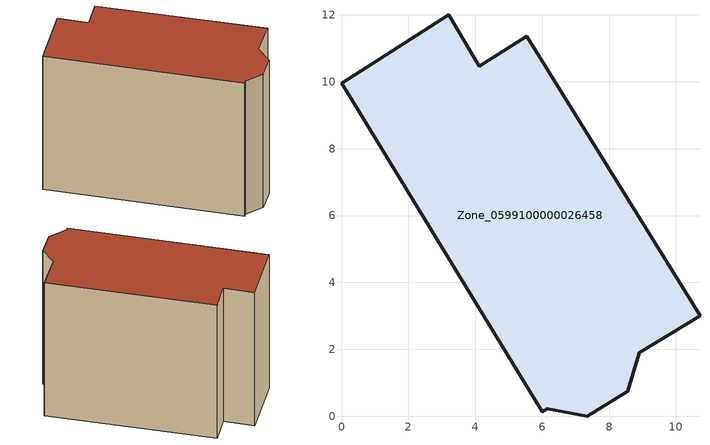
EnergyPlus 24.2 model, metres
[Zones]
Zone_0599100000026458
 floor ground (C_G): 6.15,0.22 6.01,0.13 0,9.96 3.2,12 4.12,10.46 5.54,11.36 10.72,3.01 8.91,1.9 8.56,0.74 7.35,0 z0
 wall outside (C_F): 6.01,0.13 6.15,0.22 7.35,0 8.56,0.74 8.91,1.9 10.72,3.01 5.54,11.36 4.12,10.46 3.2,12 0,9.96 6.01,0.13 z0:8.93
 roof outside (C_R): 4.12,10.46 3.2,12 0,9.96 6.01,0.13 6.15,0.22 7.35,0 8.56,0.74 8.91,1.9 10.72,3.01 5.54,11.36 z8.93
[BUILDING]
Pand.0599100000026458: North Axis=0; Terrain=City; Loads Convergence Tolerance Value=0.04; Temperature Convergence Tolerance Value=0.4; Solar Distribution=FullExterior; Maximum Number of Warmup Days=25; Minimum Number of Warmup Days=1
[Site:Location]
Rotterdam.The.Hague.AP_ZH_NLD Design_Conditions: Latitude=51.96; Longitude=4.45; Time Zone=1; Elevation=-4.5
[SITE:GROUNDTEMPERATURE:BUILDINGSURFACE]
18, 18, 18, 18, 18, 18, 18, 18, 18, 18, 18, 18
[MATERIAL] Thermal Absorptance=0.9; Solar Absorptance=0.7; Visible Absorptance=0.7
Name | Roughness | Thickness | Conductivity | Density | Specific Heat
G.TI.1946 | MediumSmooth | 0.15 | 1 | 540 | 1210
F.TI.1946 | Rough | 0.3 | 0.857143 | 1920 | 840
R.TI.1946 | MediumRough | 0.2 | 0.1 | 1500 | 1000
[CONSTRUCTION]
C_G: G.TI.1946
C_F: F.TI.1946
C_R: R.TI.1946
[ZONE]
Zone_0599100000026458: Type=1; Multiplier=1; Ceiling Height=Autocalculate; Volume=Autocalculate; Floor Area=autocalculate; Part of Total Floor Area=Yes
[ZONEINFILTRATION:DESIGNFLOWRATE]
Infil_Zone_0599100000026458: Zone or ZoneList or Space or SpaceList=Zone_0599100000026458; Schedule=AlwaysOn; Design Flow Rate Calculation Method=Flow/Area; Flow Rate per Floor Area=0.003; Constant Term Coefficient=1; Temperature Term Coefficient=0; Velocity Term Coefficient=0; Velocity Squared Term Coefficient=0
[HVACTEMPLATE:ZONE:IDEALLOADSAIRSYSTEM]
Zone_0599100000026458: Maximum Heating Supply Air Temperature=50; Minimum Cooling Supply Air Temperature=13; Maximum Heating Supply Air Humidity Ratio=0.0156; Minimum Cooling Supply Air Humidity Ratio=0.0077; Heating Limit=NoLimit; Cooling Limit=NoLimit; Dehumidification Control Type=ConstantSensibleHeatRatio; Cooling Sensible Heat Ratio=0.7; Dehumidification Setpoint=60; Humidification Control Type=None; Humidification Setpoint=30; Outdoor Air Method=None; Outdoor Air Flow Rate per Person=0.00944; Outdoor Air Flow Rate per Zone Floor Area=0; Outdoor Air Flow Rate per Zone=0; Demand Controlled Ventilation Type=None; Outdoor Air Economizer Type=NoEconomizer; Heat Recovery Type=None; Sensible Heat Recovery Effectiveness=0.7; Latent Heat Recovery Effectiveness=0.65
[ZONECONTROL:THERMOSTAT]
ThermostatControl_Zone_0599100000026458: Zone or ZoneList=Zone_0599100000026458; Control Type Schedule=DualSetpointControlType; Control 1=Thermostat_Zone_0599100000026458; Temperature Difference Between Cutout And Setpoint=0
[THERMOSTATSETPOINT:DUALSETPOINT]
Thermostat_Zone_0599100000026458: Heating Setpoint Temperature Schedule=HeatingSetpoint_Zone_0599100000026458; Cooling Setpoint Temperature Schedule=CoolingSetpoint_Zone_0599100000026458
[SCHEDULE:COMPACT]
HeatingSetpoint_Zone_0599100000026458: Through: 12/31, For: AllDays, Until: 24:00, 21
CoolingSetpoint_Zone_0599100000026458: Through: 12/31, For: AllDays, Until: 24:00, 24
DualSetpointControlType: Through: 12/31, For: AllDays, Until: 24:00, 4
AlwaysOn: Through: 12/31, For: AllDays, Until: 24:00, 1
